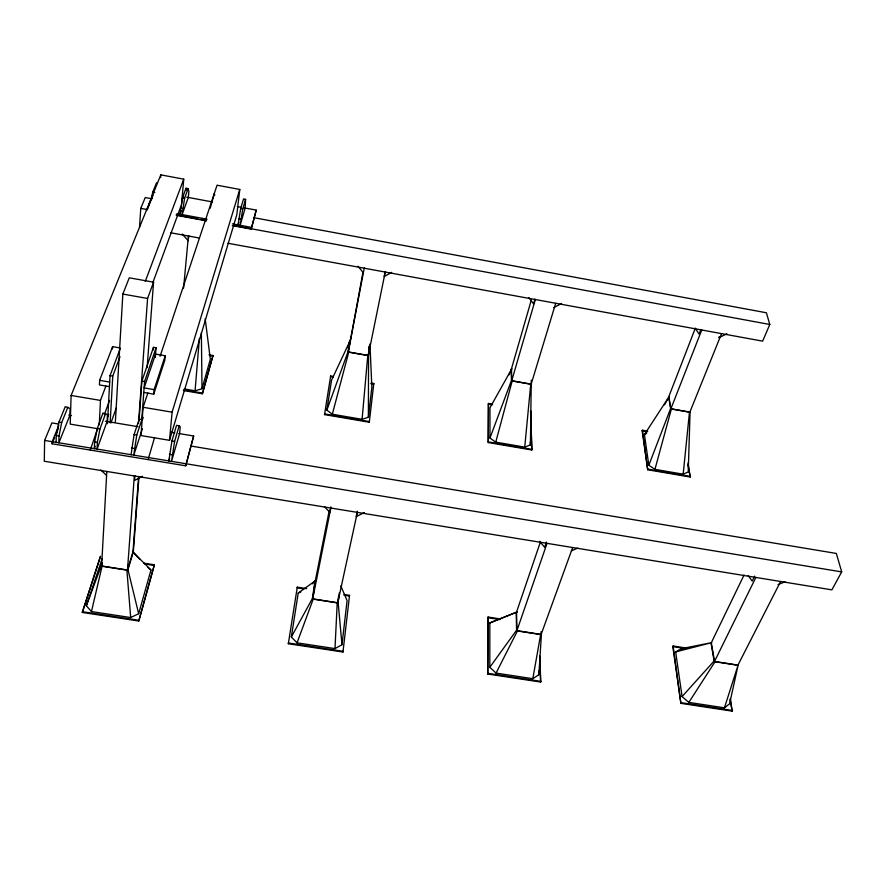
<?xml version="1.0" encoding="UTF-8"?>
<svg xmlns="http://www.w3.org/2000/svg" width="886" height="886" viewBox="0 0 886 886"><rect width="100%" height="100%" fill="white"/><g stroke="black" fill="none" stroke-linecap="round" stroke-linejoin="round"><path stroke-width="1.33" d="M516.217 612.392L516.582 630.212L517.413 630.954L540.648 634.575L541.435 634.077L538.854 674.744L532.818 678.687L496.06 673.094L489.814 667.269L489.836 622.924L517.081 611.982L489.836 622.924M531.279 380.138L530.393 444.96L524.745 447.109L495.75 442.158L489.958 438.038L489.969 407.737L511.864 368.676L509.04 374.811M347.744 347.677L350.402 340.08L331.53 380.238L326.856 410.129L332.328 414.238L362.086 419.322L368.377 417.24L368.554 355.297L369.639 346.47M539.962 656.604L540.659 682.054L487.743 674.013L487.865 617.708L488.086 617.033L500.081 618.904M531.844 449.999L530.581 410.761L531.844 449.999L488.252 442.557L488.33 404.094L488.518 403.451L492.583 404.16M487.743 674.013L488.086 617.033M488.252 442.557L488.518 403.451M58.72 424.04L51.897 422.899L44.632 440.431L44.3 461.252L831.865 589.855L841.7 571.902L836.34 553.44L191.044 446.057M178.817 433.52L193.657 436.001L185.728 465.803L52.097 443.786L52.13 441.826L58.775 425.513M56.117 442.479L56.272 435.58L58.952 422.101L65.243 406.663L70.105 408.468L69.894 415.301L58.83 442.934L59.008 436.034L61.677 422.556L67.934 407.117M181.519 204.644L183.745 179.16L160.82 174.863L71.113 395.466L70.215 424.128L97.759 428.713M82.32 612.447L100.461 556.364L82.32 612.447L138.781 621.02L154.374 564.803L143.598 563.108M90.283 450.077L97.803 427.993M105.656 413.452L99.974 428.935L97.36 442.38L97.028 449.235L107.084 421.514L107.439 414.726L102.986 412.998L97.272 428.481L94.647 441.937L94.326 448.792L95.245 446.267M119.887 347.91L112.6 346.647L99.642 380.338L99.42 384.923L109.454 386.628M99.265 424.859L100.461 400.417L105.822 386.185M312.293 583.808L315.97 580.341L298.228 593.022L291.339 637.012L297.043 642.837L334.997 648.607L337.212 602.89L338.131 602.402L339.305 592.889M107.45 423.685L110.041 375.631L120.263 348.464M112.478 348.907L112.6 346.647M138.559 477.465L132.978 551.801L127.495 569.997L101.602 565.955L106.807 471.507M110.163 422.755L112.755 376.085L119.998 356.681M369.03 348.929L369.185 346.182M115.324 422.423L122.844 294.063L129.267 277.816L153.566 282.169L147.12 367.657M139.534 227.071L140.763 208.376L145.249 197.545L152.049 198.807M131.039 454.839L134.074 434.616L139.246 419.089L141.904 419.532L136.765 435.059L133.731 455.282L142.402 428.758M127.495 569.997L134.307 476.003M138.493 423.519L147.585 298.46L153.566 282.169M127.916 570.362L128.315 564.869M134.938 475.716L134.594 480.478L142.458 476.269M139.024 420.662L141.904 381.069L153.466 347.334L156.069 347.788L155.305 357.457M141.76 419.742L144.595 381.534L156.069 347.788M147.884 392.908L143.1 407.272L140.985 435.569L169.514 440.32L236.817 214.678L239.774 189.46L217.059 185.196L160.067 356.327M160.621 177.554L160.82 174.863M133.288 552.51L138.947 477.31M153.256 350.036L153.466 347.334M148.106 459.601L154.596 437.451M143.787 392.465L153.743 394.159L154.109 389.618L165.217 355.762L155.571 354.09L144.119 387.924L154.109 389.618M138.781 621.02L154.374 564.803M184.432 388.965L195.064 390.781L199.394 338.463M165.217 355.762L164.829 360.237L153.743 394.159M188.109 188.618L184.62 198.154L182.117 214.578L188.33 197.467L188.873 191.387L188.109 188.618L186.027 188.231L182.505 197.766L180.013 214.19L181.353 210.525M362.086 419.322L367.779 355.53L368.554 355.297M169.514 440.32L172.106 412.178L239.774 189.46M183.59 288.116L188.408 236.019M188.596 238.245L188.829 235.731M179.182 425.789L174.62 441.372L171.474 461.506L179.581 433.642L180.235 426.941L179.182 425.789L176.547 425.346L171.939 440.918L168.805 461.074L169.58 458.416M524.745 447.109L530.736 384.225L531.434 383.981M683.184 474.187L689.463 412.178L690.083 411.924L688.234 471.972L683.184 474.187L654.942 469.358L648.829 465.228L644.421 434.55L669.174 396.529L664.434 404.869M185.728 465.803L193.657 436.001M183.446 390.527L202.385 393.761L212.972 355.53L208.941 354.832M202.385 393.761L212.972 355.53M306.667 588.636L297.286 587.163L288.327 643.734L342.971 652.03L349.538 595.348L344.178 594.506M333.357 376.461L330.655 375.996L324.531 414.615L369.307 422.257L373.803 383.505L371.112 383.029M334.997 648.607L341.974 644.731L347.09 600.642L340.833 585.956M368.377 417.24L371.854 387.237L369.96 343.945M245.588 199.361L242.764 208.974L240.15 225.299L245.167 208.044L245.588 199.361L243.517 198.973L240.682 208.587L238.068 224.911L238.843 222.264M329.304 510.292L315.361 580.485L312.714 598.847L337.754 602.746L338.563 596.178M363.061 271.681L348.287 351.941L368.266 355.463L368.753 351.532M369.074 348.896L369.396 346.271M232.265 225.609L251.214 229.109L256.22 210.104L244.06 207.833M256.22 210.104L251.214 229.109M291.339 637.012L312.437 598.404L314.984 580.751M326.856 410.129L348.043 351.687L349.682 340.357M532.818 678.687L540.648 634.575M330.655 375.996L330.533 376.661L333.225 377.126M324.531 414.615L324.664 413.939L369.451 421.581L369.307 422.257M210.203 208.232L214.346 193.525L214.722 195.341M297.286 587.163L297.153 587.872L303.854 588.913M288.327 643.734L288.459 643.026L343.126 651.332L342.971 652.03M348.287 351.941L364.29 267.86M151.473 198.663L152.713 192.218L156.589 182.737M330.888 506.892L329.813 512.285L324.509 506.781M312.714 598.847L330.81 508.088M385.166 271.681L384.17 276.576L391.656 272.401M368.266 355.463L385.233 272.046M373.803 383.505L373.67 384.159L370.979 383.693M357.346 511.211L356.183 516.582L364.511 512.551M337.754 602.746L357.335 512.418M349.538 595.348L349.383 596.045L344.023 595.204M139.623 559.044L132.446 551.48L150.963 570.041L138.659 613.743L130.685 617.542L91.457 611.573L102.067 566.265L101.381 565.523L102.189 563.02M332.328 414.238L348.73 352.174L348.043 351.687M495.75 442.158L512.186 380.958L511.455 380.471L511.222 368.953M654.942 469.358L671.389 408.989L670.624 408.501L668.609 396.817M195.064 390.781L202.008 388.766L210.336 359.195L205.164 318.716M531.356 299.911L511.477 368.753L511.72 380.725L531.179 384.147L555.699 303.256M534.934 299.103L533.549 303.865L528.909 297.641M511.72 380.725L535.354 299.534M138.659 613.743L127.961 569.665L133.221 552.166M724.449 707.825L738.204 664.733L729.588 703.827L724.449 707.825L688.832 702.41L682.065 696.584L675.653 651.919L681.589 648.641L711.79 642.605L675.653 651.919M101.602 565.955L102.444 563.363M91.457 611.573L86.352 605.769L102.167 558.634M142.391 419.886L143.233 417.35M540.394 541.999L516.527 612.115L516.915 630.655L541.136 634.42L572.633 547.581M546.452 542.11L544.657 547.293L539.585 541.335M516.915 630.655L547.016 543.395M110.916 422.954L116.387 407.715M107.826 416.774L108.745 414.238M104.315 414.67L109.554 400.406M152.924 282.435L181.043 205.94M181.896 200.181L183.247 196.515M297.043 642.837L313.201 599.157L312.437 598.404M86.352 605.769L101.381 565.523M489.958 438.038L511.455 380.471M145.271 281.383L183.745 179.16M688.034 462.935L690.183 477.033L647.71 469.779L642.173 430.84L642.416 430.208L647.71 431.139M648.829 465.228L670.624 408.501M695.2 328.518L668.819 396.607L670.912 408.756L689.873 412.101L721.547 333.623M700.937 329.492L699.132 334.122L695.111 328.086M670.912 408.756L701.745 329.991M647.71 469.779L642.416 430.208M719.31 336.547L718.834 337.721L726.919 333.8M152.636 194.743L147.065 209.882L153.012 195.263M52.097 443.786L54.644 437.507M55.663 434.993L58.21 428.713M253.983 217.712L766.39 312.769L769.79 324.475L762.636 341.143L227.968 243.262M730.551 699.663L732.157 711.137L680.88 703.351L672.828 646.647L673.127 645.994L686.783 648.131M680.88 703.351L673.127 645.994M744.052 575.014L711.292 642.749L714.515 661.432L737.96 665.087L780.588 581.537M754.662 576.133L752.214 581.116L748.183 575.656M714.515 661.432L755.836 577.495M496.06 673.094L517.413 630.954M688.832 702.41L715.035 661.742L737.529 665.242M489.814 667.269L516.582 630.212M682.065 696.584L714.127 660.989L711.037 643.026M644.421 434.55L646.625 433.398M553.794 307.564L561.591 303.521M102.067 566.265L126.897 570.141L127.961 569.665M571.37 550.893L577.639 548.124M298.228 593.022L300.775 591.97M777.997 584.649L785.074 581.781M82.354 611.705L138.847 620.289M487.964 673.338L540.914 681.378M681.201 702.698L732.489 710.483M144.883 564.05L154.319 565.523M487.865 617.708L499.859 619.58M672.828 646.647L685.111 648.563M681.589 648.641L684.324 649.073M313.201 599.157L337.212 602.89M44.632 440.431L841.7 571.902M58.952 422.101L61.677 422.556M97.272 428.481L99.974 428.935M134.074 434.616L136.765 435.059M171.939 440.918L174.62 441.372M56.272 435.58L59.008 436.034M94.647 441.937L97.36 442.38M131.516 448.028L134.207 448.482M169.436 454.308L172.117 454.751M71.113 395.466L100.461 400.417M68.798 415.113L71.511 415.567M105.423 421.238L137.983 426.687M170.721 432.169L174.775 432.844M99.642 380.338L109.698 382.054M143.1 407.272L172.106 412.178M110.041 375.631L112.755 376.085M141.904 381.069L144.595 381.534M183.513 389.829L202.462 393.063M488.441 441.904L532.054 449.357M647.954 469.148L690.449 476.402M210.203 355.74L212.895 356.205M488.33 404.094L492.406 404.802M642.173 430.84L647.467 431.759M348.73 352.174L367.779 355.53M512.186 380.958L530.736 384.225M671.389 408.989L689.463 412.178M122.844 294.063L147.585 298.46M170.832 232.796L199.394 238.035M152.713 192.218L154.84 192.616M182.505 197.766L184.62 198.154M240.682 208.587L242.764 208.974M180.545 208.055L182.66 208.443M238.788 218.842L240.881 219.23M176.934 213.626L207.069 219.196M232.464 223.881L251.436 227.381M140.763 208.376L147.552 209.628M176.081 214.888L197.822 218.897M200.546 219.407L205.973 220.404M233.151 225.421L769.79 324.475M176.79 215.376L206.56 220.869M186.702 197.157L212.496 201.964M237.304 206.582L241.357 207.335M714.127 660.989L715.035 661.742M147.984 567.372L150.963 570.041M100.805 470.012L106.353 475.173M182.261 234.048L188.353 240.804M357.955 266.221L363.349 272.777M186.027 188.231L186.547 190.08M688.012 464.906L690.183 477.033M729.975 698.965L732.157 711.137M338.131 602.402L341.974 644.731M126.897 570.141L130.685 617.542M541.025 631.773L541.136 634.42M539.663 655.906L540.659 682.054M530.293 442.192L530.393 444.96M538.699 670.702L538.854 674.744M201.366 332.682L202.008 388.766"/></g></svg>
